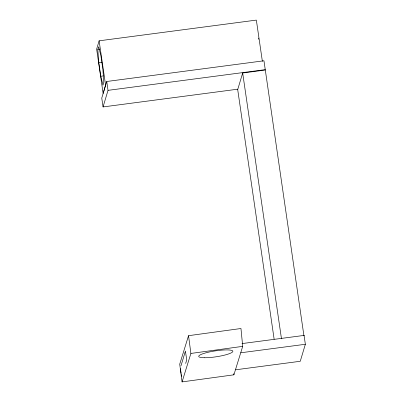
<?xml version="1.0" encoding="UTF-8"?>
<svg xmlns="http://www.w3.org/2000/svg" width="402" height="402" viewBox="0 0 402 402"><rect width="100%" height="100%" fill="white"/><g stroke="black" fill="none" stroke-linecap="round" stroke-linejoin="round"><path stroke-width="0.6" d="M99.123 40.818L96.646 49.119L103.113 93.415L105.59 85.113L99.123 40.818L256.35 20.1L262.37 61.32M97.802 49.717L98.671 46.813L100.887 55.722L102.857 69.234L103.847 82.249L102.977 85.154L100.766 76.249L98.791 62.737L97.802 49.717L99.661 49.476M241.949 343.599L304.063 335.419L303.937 335.831L263.963 60.777L106.736 81.49L101.756 98.078L103.053 106.937L237.818 89.184M103.053 106.937L108.027 90.349L106.736 81.49M265.134 70.048L242.672 73.008L237.698 89.596L274.144 339.233M181.031 365.704L185.422 351.046L186.719 359.906L185.664 363.423M304.063 335.419L305.354 344.278L300.259 361.277L235.657 369.79M188.538 335.68L179.719 364.152L182.076 381.9L233.894 374.82L242.702 346.363L240.964 328.514L188.538 335.68L190.89 353.443L182.076 381.9M190.89 353.443L242.702 346.363M98.791 62.737L101.887 62.325M100.766 76.249L103.244 75.923M108.027 90.349L265.255 69.636M240.758 352.785L305.354 344.278M258.662 38.059L258.838 39.29M242.672 73.008L281.48 338.791M180.413 368.639L181.101 373.363M181.272 374.543L181.533 376.317M233.773 373.589L233.894 374.82M204.216 357.74A17.266 2.98 -8.6 0 0 232.451 352.046A17.266 2.98 -8.6 0 0 210.713 351.695A17.266 2.98 -8.6 0 0 204.216 357.74"/></g></svg>
